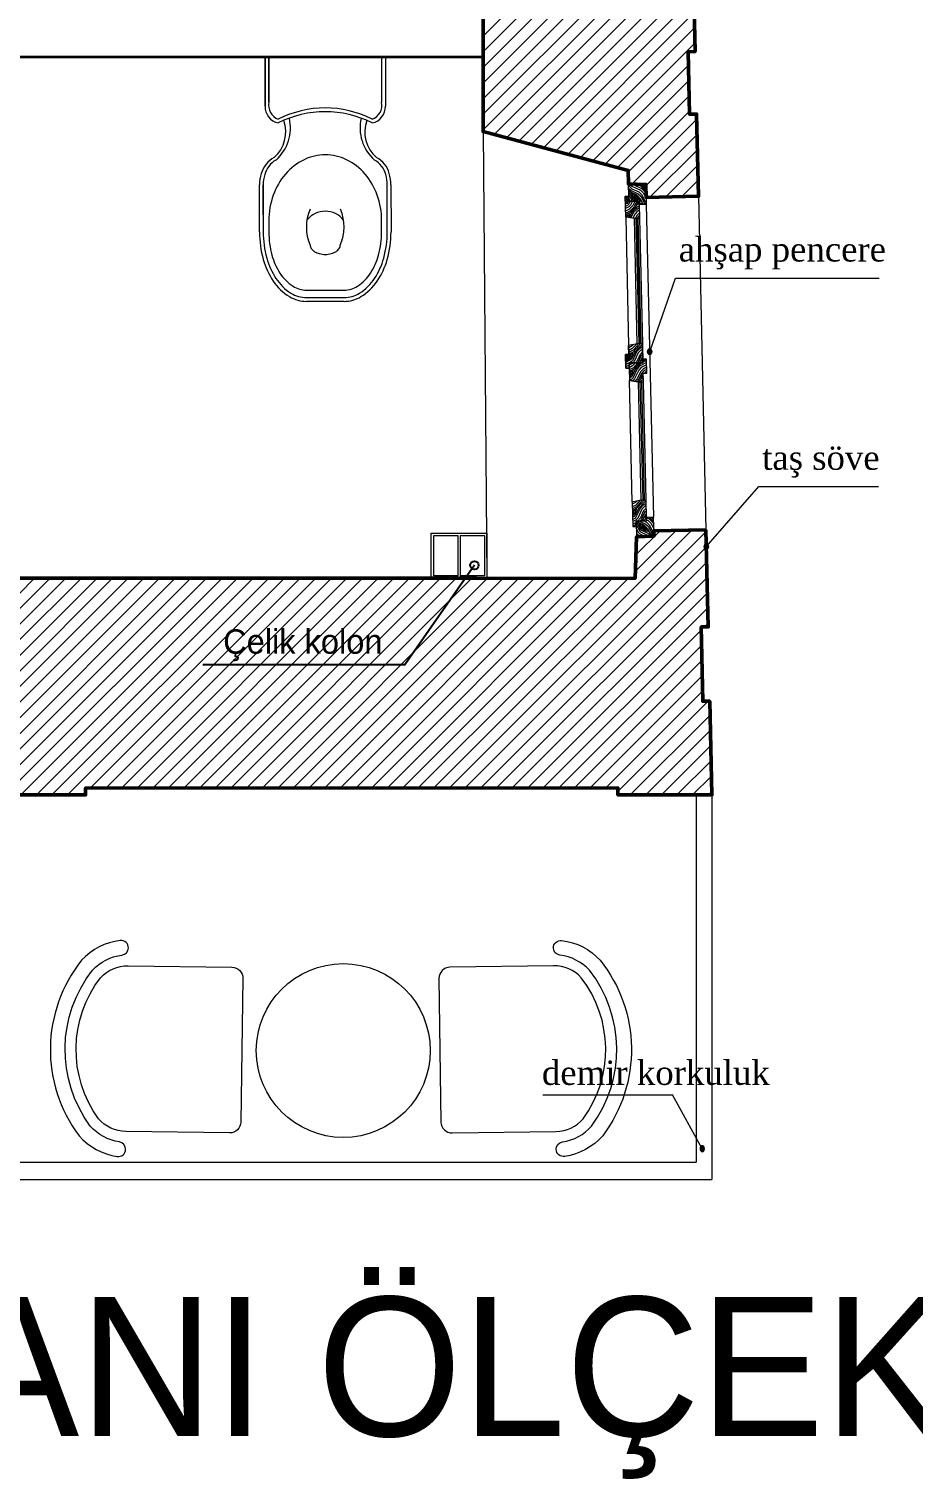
# Model space of a CAD drawing. Header units: millimetres. Extents: x 4980 to 19099, y 3891 to 5773.
# Drawn here: x 13448.1 to 13702.5, y 3911.5 to 4328.4 of the extents above; entities that cross this region are included whole.
import ezdxf

# ---------------------------------------------------------------- set-up
doc = ezdxf.new("R2010")
doc.units = ezdxf.units.MM
for name, color, linetype, lineweight in [('a 0', 252, 'Continuous', 0), ('a 1', 200, 'Continuous', 9), ('a 2', 132, 'Continuous', 20), ('a ahşap tarama', 46, 'Continuous', 0), ('a alçıpan duvar', 162, 'Continuous', 35), ('a donatı ıslak', 52, 'Continuous', 15), ('a duvar', 84, 'Continuous', 50), ('a pencere 0', 252, 'Continuous', 0), ('a pencere cam', 121, 'Continuous', 0), ('a pencere doğrama', 41, 'Continuous', 20), ('no3_duvar tarama', 253, 'Continuous', 9), ('PLAN YAZI', 4, 'Continuous', 9)]:
    doc.layers.add(name, color=color, linetype=linetype, lineweight=lineweight)
doc.layers.add('a yazı', color=30, linetype='Continuous')
doc.layers.add('no3_mermer gorunus on_Stift_Nr__32', color=7, linetype='Continuous', lineweight=20, true_color=0xffc58a)
doc.layers.add('no3_tefris ön ince_Stift_Nr__194', color=7, linetype='Continuous', lineweight=20, true_color=0x3e007e)
doc.styles.get("Standard").update_dxf_attribs({"font": 'stylu.ttf', "height": 10})
pattern_1 = [(271.324762, (17692.732, 11407.016), (5.1142606, -4.8830665), [0.25, -4.75]), (1.324762, (17694.528, 11405.057), (4.8830665, 5.1142606), [0.5, -4.5]), (316.324762, (17694.0048, 11406.045), (4.9986636, 0.115597), [0.3535, -1.0605, 0.3535, -0.707, 2.475, -2.1215678]), (316.324762, (17692.4763, 11407.26), (4.9986636, 0.115597), [0.35355, -0.7071, 0.35355, -5.6568678]), (316.324762, (17693.0166, 11405.522), (4.9986636, 0.115597), [0.35355, -6.7175178]), (316.324762, (17692.7783, 11405.0165), (4.9986636, 0.115597), [0.35355, -6.7175178]), (316.324762, (17693.2608, 11405.778), (4.9986636, 0.115597), [0.35355, -6.7175178]), (316.324762, (17693.505, 11406.0336), (4.9986636, 0.115597), [0.7071, -6.3639678]), (316.324762, (17697.283, 11404.8706), (4.9986636, 0.115597), [0.7071, -6.3639678]), (316.324762, (17693.7433, 11406.5392), (4.9986636, 0.115597), [1.4142, -5.6568678]), (316.324762, (17693.9875, 11406.795), (4.9986636, 0.115597), [1.4142, -5.6568678]), (316.324762, (17695.5622, 11403.5805), (4.9986636, 0.115597), [1.4142, -5.6568678]), (316.324762, (17694.4816, 11407.0564), (4.9986636, 0.115597), [1.06066, -6.0104078]), (316.324762, (17695.2082, 11408.0735), (4.9986636, 0.115597), [1.06066, -6.0104078]), (316.324762, (17694.72, 11407.562), (4.9986636, 0.115597), [1.06066, -6.0104078]), (316.324762, (17696.2947, 11404.3476), (4.9986636, 0.115597), [1.767767, -5.3033008]), (316.324762, (17696.533, 11404.8532), (4.9986636, 0.115597), [1.767767, -5.3033008]), (316.324762, (17695.295, 11404.3245), (4.9986636, 0.115597), [2.4748737, -4.596194]), (297.889814, (17693.2435, 11406.5276), (0.11559703, -4.99866355), [0.559017, -10.6213229]), (297.889814, (17694.7662, 11405.5626), (0.11559703, -4.99866355), [0.559017, -10.6213229]), (297.889814, (17694.2605, 11405.801), (0.11559703, -4.99866355), [0.559017, -10.6213229]), (297.889814, (17692.7378, 11406.766), (0.11559703, -4.99866355), [1.118034, -10.0623059]), (297.889814, (17695.0103, 11405.8183), (0.11559703, -4.99866355), [1.677051, -9.503289]), (297.889814, (17695.2487, 11406.324), (0.11559703, -4.99866355), [2.236068, -8.944272]), (297.889814, (17695.487, 11406.8296), (0.11559703, -4.99866355), [2.236068, -8.944272]), (297.889814, (17696.9693, 11407.614), (0.11559703, -4.99866355), [2.236068, -8.944272]), (297.889814, (17696.4695, 11407.6025), (0.11559703, -4.99866355), [2.795085, -8.3852549]), (297.889814, (17695.9754, 11407.341), (0.11559703, -4.99866355), [2.795085, -8.3852549]), (334.759711, (17694.0164, 11405.5452), (4.99866355, 0.11559702), [0.559017, -10.6213229]), (334.759711, (17693.4992, 11406.2835), (4.99866355, 0.11559702), [0.559017, -10.6213229]), (334.759711, (17692.732, 11407.016), (4.99866355, 0.11559702), [1.118034, -10.0623059]), (334.759711, (17693.5165, 11405.5337), (4.99866355, 0.11559702), [1.118034, -10.0623059]), (334.759711, (17692.4705, 11407.51), (4.99866355, 0.11559702), [1.677051, -9.503289]), (334.759711, (17692.459, 11408.01), (4.99866355, 0.11559702), [2.236068, -8.944272]), (334.759711, (17692.813, 11403.5169), (4.99866355, 0.11559702), [2.236068, -8.944272]), (334.759711, (17693.2724, 11405.278), (4.99866355, 0.11559702), [2.236068, -8.944272]), (334.759711, (17692.7956, 11404.2667), (4.99866355, 0.11559702), [2.795085, -8.3852549]), (334.759711, (17693.034, 11404.7723), (4.99866355, 0.11559702), [2.795085, -8.3852549])]
pattern_2 = [(271.319266, (926.658, 14070.329), (-4.883557, -5.1137922), [0.25, -4.75]), (181.319266, (924.9547, 14068.2894), (-5.1137922, 4.883557), [0.5, -4.5]), (226.319266, (925.4316, 14069.3007), (-4.9986746, -0.11511755), [0.3535, -1.0605, 0.3535, -0.707, 2.475, -2.1215678]), (226.319266, (926.9024, 14070.585), (-4.9986746, -0.11511755), [0.35355, -0.7071, 0.35355, -5.6568678]), (226.319266, (926.443, 14068.824), (-4.9986746, -0.11511755), [0.35355, -6.7175178]), (226.319266, (926.7043, 14068.3297), (-4.9986746, -0.11511755), [0.35355, -6.7175178]), (226.319266, (926.187, 14069.068), (-4.9986746, -0.11511755), [0.35355, -6.7175178]), (226.319266, (925.9315, 14069.3122), (-4.9986746, -0.11511755), [0.7071, -6.3639678]), (226.319266, (922.2112, 14067.9762), (-4.9986746, -0.11511755), [0.7071, -6.3639678]), (226.319266, (925.67, 14069.8063), (-4.9986746, -0.11511755), [1.4142, -5.6568678]), (226.319266, (925.4143, 14070.0505), (-4.9986746, -0.11511755), [1.4142, -5.6568678]), (226.319266, (923.9895, 14066.7668), (-4.9986746, -0.11511755), [1.4142, -5.6568678]), (226.319266, (924.9087, 14070.289), (-4.9986746, -0.11511755), [1.06066, -6.0104078]), (226.319266, (924.136, 14071.2714), (-4.9986746, -0.11511755), [1.06066, -6.0104078]), (226.319266, (924.6472, 14070.783), (-4.9986746, -0.11511755), [1.06066, -6.0104078]), (226.319266, (923.2225, 14067.4994), (-4.9986746, -0.11511755), [1.767767, -5.3033008]), (226.319266, (922.961, 14067.9935), (-4.9986746, -0.11511755), [1.767767, -5.3033008]), (226.319266, (924.2222, 14067.5224), (-4.9986746, -0.11511755), [2.4748737, -4.596194]), (244.754215, (926.1699, 14069.8178), (0.11511754, -4.99867462), [0.559017, -10.6213229]), (244.754215, (924.6933, 14068.7836), (0.11511754, -4.99867462), [0.559017, -10.6213229]), (244.754215, (925.1874, 14069.045), (0.11511754, -4.99867462), [0.559017, -10.6213229]), (244.754215, (926.664, 14070.0793), (0.11511754, -4.99867462), [1.118034, -10.0623059]), (244.754215, (924.4376, 14069.0277), (0.11511754, -4.99867462), [1.677051, -9.5032889]), (244.754215, (924.1762, 14069.5218), (0.11511754, -4.99867462), [2.236068, -8.9442719]), (244.754215, (923.9147, 14070.016), (0.11511754, -4.99867462), [2.236068, -8.9442719]), (244.754215, (922.3978, 14070.7312), (0.11511754, -4.99867462), [2.236068, -8.9442719]), (244.754215, (922.8977, 14070.7427), (0.11511754, -4.99867462), [2.795085, -8.3852549]), (244.754215, (923.4033, 14070.5043), (0.11511754, -4.99867462), [2.795085, -8.3852549]), (207.884318, (925.443, 14068.8008), (-4.99867462, -0.11511755), [0.559017, -10.6213229]), (207.884318, (925.9257, 14069.5621), (-4.99867462, -0.11511755), [0.559017, -10.6213229]), (207.884318, (926.6582, 14070.3292), (-4.99867462, -0.11511755), [1.118034, -10.0623059]), (207.884318, (925.943, 14068.8123), (-4.99867462, -0.11511755), [1.118034, -10.0623059]), (207.884318, (926.8967, 14070.8348), (-4.99867462, -0.11511755), [1.677051, -9.5032889]), (207.884318, (926.8851, 14071.3347), (-4.99867462, -0.11511755), [2.236068, -8.9442719]), (207.884318, (926.7388, 14066.8301), (-4.99867462, -0.11511755), [2.236068, -8.9442719]), (207.884318, (926.1987, 14068.5682), (-4.99867462, -0.11511755), [2.236068, -8.9442719]), (207.884318, (926.7215, 14067.58), (-4.99867462, -0.11511755), [2.795085, -8.3852549]), (207.884318, (926.46, 14068.074), (-4.99867462, -0.11511755), [2.795085, -8.3852549])]

# ---------------------------------------------------------------- blocks, each defined once
blk = doc.blocks.new('4535353')
at = {"color": 5}
for p, q in [((9628.58, 2179.4), (9628.58, 2167.8)), ((9629.28, 2179.4), (9629.28, 2167.8))]:
    blk.add_line(p, q, dxfattribs=at)
blk.add_lwpolyline([(9620.93, 2180.1), (9636.93, 2180.1), (9636.93, 2167.1), (9620.93, 2167.1), (9620.93, 2180.1)], close=True, dxfattribs=at)
for points in [[(9628.58, 2167.8), (9621.63, 2167.8), (9621.63, 2179.4), (9628.58, 2179.4)], [(9629.28, 2179.4), (9636.23, 2179.4), (9636.23, 2167.8), (9629.28, 2167.8)]]:
    blk.add_lwpolyline(points, dxfattribs=at)
blk = doc.blocks.new('rgthht')
at = {"layer": 'PLAN YAZI'}
h = blk.add_hatch(color=256, dxfattribs=at)
h.dxf.hatch_style = 1
edge = h.paths.add_edge_path()
edge.add_ellipse((-69948.16, -26867.19), major_axis=(0.021, 0.888), ratio=0.6911, start_angle=0, end_angle=360, ccw=False)
for p in [(-69993.98, -26851.71), (-69948.16, -26867.19)]:
    blk.add_line(p, (-69956.68, -26851.7), dxfattribs=at)
at = {"layer": 'PLAN YAZI', "extrusion": (0, 0, -1)}
blk.add_ellipse((-69948.16, -26867.19), major_axis=(0, 0.888), ratio=0.6911, start_param=4.712389, end_param=10.995574, dxfattribs=at)
at = {"layer": 'PLAN YAZI', "insert": (-69994.23, -26841.82), "char_height": 7, "width": 63.3955, "attachment_point": 1}
blk.add_mtext('{\\fTimes New Roman|b0|i0|c162|p18;demir korkuluk}', dxfattribs=at)
blk = doc.blocks.new('asdsdzfsd')
at = {"layer": 'a ahşap tarama', "lineweight": 5}
h = blk.add_hatch(dxfattribs=at)
h.set_pattern_fill('WOODFACE', color=256, scale=5, angle=271.3248, style=0, pattern_type=2)
h.set_pattern_definition(pattern_1)
h.paths.add_polyline_path([(9021.99, 2169.43), (9022.04, 2167.43), (9020.03, 2167.38), (9020.01, 2168.38), (9017.01, 2168.31), (9016.98, 2169.81), (9016.9, 2173.32), (9021.91, 2173.18)])
h = blk.add_hatch(dxfattribs=at)
h.set_pattern_fill('WOODFACE', color=256, scale=5, angle=271.3193, style=0, pattern_type=2)
h.set_pattern_definition(pattern_2)
h.paths.add_polyline_path([(9020.13, 2163.38), (9018.63, 2163.35), (9016.12, 2163.79), (9015.98, 2169.79), (9016.98, 2169.81), (9017.01, 2168.31), (9020.01, 2168.38), (9020.03, 2167.38)])
h = blk.add_hatch(dxfattribs=at)
h.set_pattern_fill('WOODFACE', color=256, scale=5, angle=271.3193, style=0, pattern_type=2)
h.set_pattern_definition(pattern_2)
h.paths.add_polyline_path([(9020.96, 2127.39), (9019.46, 2127.36), (9016.97, 2126.8), (9017.03, 2124.3), (9016.03, 2124.28), (9016.12, 2120.28), (9017.12, 2120.3), (9017.09, 2121.8), (9020.67, 2121.88), (9021.09, 2121.89), (9020.97, 2127.19)])
h = blk.add_hatch(dxfattribs=at)
h.set_pattern_fill('WOODFACE', color=256, scale=5, angle=271.3193, style=0, pattern_type=2)
h.set_pattern_definition(pattern_2)
h.paths.add_polyline_path([(9017.21, 2116.8), (9019.72, 2116.36), (9021.22, 2116.4), (9021.16, 2118.9), (9022.16, 2118.92), (9022.07, 2122.92), (9021.07, 2122.89), (9021.09, 2121.89), (9017.51, 2121.81), (9017.09, 2121.8)])
h = blk.add_hatch(dxfattribs=at)
h.set_pattern_fill('WOODFACE', color=256, scale=5, angle=271.3193, style=0, pattern_type=2)
h.set_pattern_definition(pattern_2)
edge = h.paths.add_edge_path()
edge.add_line((9022, 2082.41), (9020.5, 2082.37))
edge.add_line((9020.5, 2082.37), (9018.01, 2081.81))
edge.add_line((9018.01, 2081.81), (9018.17, 2074.82))
edge.add_line((9018.17, 2074.82), (9019.16, 2074.84))
edge.add_line((9019.16, 2074.84), (9019.13, 2076.34))
edge.add_line((9019.13, 2076.34), (9022.13, 2076.41))
edge.add_line((9022.13, 2076.41), (9022.1, 2077.41))
edge.add_line((9022.1, 2077.41), (9022, 2082.41))
h = blk.add_hatch(dxfattribs=at)
h.set_pattern_fill('WOODFACE', color=256, scale=5, angle=271.3248, style=0, pattern_type=2)
h.set_pattern_definition(pattern_1)
h.paths.add_polyline_path([(9024.18, 2074.45), (9024.11, 2077.45), (9022.1, 2077.41), (9022.13, 2076.41), (9019.13, 2076.34), (9019.24, 2071.85), (9024.27, 2072.04)])
at = {"layer": 'a pencere cam', "lineweight": 5}
for points in [[(9019.13, 2163.36), (9019.96, 2127.37), (9020.46, 2127.38), (9019.63, 2163.37)], [(9020.22, 2116.37), (9021, 2082.38), (9021.5, 2082.39), (9020.72, 2116.38)]]:
    blk.add_hatch(color=256, dxfattribs=at).paths.add_polyline_path(points)
at = {"layer": 'no3_duvar tarama'}
h = blk.add_hatch(dxfattribs=at)
h.set_pattern_fill('ANSI31', color=256, style=0)
h.set_pattern_definition([(45, (-467.3525, 13840.0737), (-2.245064, 2.245064), [])])
h.paths.add_polyline_path([(8975.12, 2215.53), (8975.12, 2225.77), (9014.31, 2232.03), (9015.58, 2233.98), (9020.58, 2234.17), (9020.52, 2236.03), (9035.49, 2236.37), (9036.05, 2211.37), (9034.05, 2211.33), (9034.46, 2193.33), (9036.5, 2193.38), (9037.07, 2169.77), (9021.99, 2169.43), (9021.91, 2173.18), (9016.9, 2173.32), (9016.87, 2177.21), (8975.12, 2188.33)])
h = blk.add_hatch(dxfattribs=at)
h.set_pattern_fill('ANSI31', color=256, style=0)
h.set_pattern_definition([(45, (-467.3525, 13840.0737), (-2.245064, 2.245064), [])])
h.paths.add_polyline_path([(9039.18, 2073.88), (9039.83, 2045.94), (9037.83, 2045.9), (9038.27, 2024.56), (9040.27, 2024.56), (9040.88, 1997.61), (9013.88, 1997.61), (9013.88, 1999.61), (8860.88, 1999.59), (8860.88, 1997.59), (8835.88, 1997.59), (8835.88, 2013.58), (8839.89, 2013.58), (8839.89, 2018.58), (8840.46, 2019.27), (8841.92, 2059.93), (8854.19, 2059.93), (8912.66, 2059.92), (8945.15, 2059.91), (8973.32, 2059.9), (9018.82, 2059.89), (9019.24, 2071.85), (9024.27, 2072.03), (9024.22, 2073.54)])
at = {"layer": 'PLAN YAZI'}
h = blk.add_hatch(color=256, dxfattribs=at)
h.dxf.hatch_style = 1
edge = h.paths.add_edge_path()
edge.add_ellipse((9023.01, 2125.04), major_axis=(-0.021, 0.888), ratio=0.6911, start_angle=0, end_angle=360)
h = blk.add_hatch(color=256, dxfattribs=at)
h.dxf.hatch_style = 1
edge = h.paths.add_edge_path()
edge.add_ellipse((9039.29, 2068.96), major_axis=(-0.021, 0.888), ratio=0.6911, start_angle=0, end_angle=360)
at = {"layer": 'a 1'}
for p, q in [((6206.79, 1892.05), (9036.37, 1892.05)), ((6203.37, 1887.06), (9040.88, 1887.06))]:
    blk.add_line(p, q, dxfattribs=at)
for points in [[(9036.37, 1997.61), (9036.37, 1892.05)], [(9040.88, 1997.61), (9040.88, 1887.06)]]:
    blk.add_lwpolyline(points, dxfattribs=at)
at = {"layer": 'a 2'}
for points in [[(8975.12, 2188.33), (8976.23, 2059.9)], [(9037.07, 2169.77), (9039.18, 2073.88)]]:
    blk.add_lwpolyline(points, dxfattribs=at)
at = {"layer": 'a alçıpan duvar'}
blk.add_lwpolyline([(8975.12, 2209.73), (8841.92, 2209.73)], dxfattribs=at)
at = {"layer": 'a donatı ıslak'}
for p, q in [((8912.49, 2209.73), (8947.05, 2209.73)), ((8912.49, 2195.69), (8912.49, 2209.73)), ((8912.49, 2209.73), (8912.49, 2195.24)), ((8913.57, 2196.77), (8913.57, 2209.73)), ((8913.57, 2209.73), (8913.57, 2196.77)), ((8945.97, 2209.73), (8945.97, 2196.77)), ((8947.05, 2209.73), (8947.05, 2195.69)), ((8910.87, 2159.51), (8910.87, 2173.01)), ((8911.95, 2164.37), (8911.95, 2173.01)), ((8911.95, 2173.01), (8911.95, 2164.37)), ((8947.59, 2164.37), (8947.59, 2173.01)), ((8948.66, 2173.01), (8948.67, 2159.51)), ((8911.95, 2164.37), (8911.95, 2159.51)), ((8947.59, 2159.51), (8947.59, 2164.37)), ((8913.57, 2162.75), (8913.57, 2159.51)), ((8945.97, 2159.51), (8945.97, 2162.75)), ((8924.37, 2142.77), (8929.77, 2142.77)), ((8924.37, 2140.61), (8929.77, 2140.61)), ((8929.77, 2139.53), (8924.37, 2139.53)), ((8929.77, 2142.77), (8935.17, 2142.77)), ((8929.77, 2140.61), (8935.17, 2140.61)), ((8935.17, 2139.53), (8929.77, 2139.53))]:
    blk.add_line(p, q, dxfattribs=at)
for centre, radius, start, end in [((8917.21, 2195.46), 4.73, 177.2737, 258.4763), ((8917.21, 2195.46), 4.73, 177.2737, 258.4763), ((8917.77, 2195.93), 4.29, 168.6901, 249.4191), ((8929.77, 2165.4), 29.75, 63.0085, 116.9915), ((8929.77, 2164.32), 29.75, 63.0085, 116.9915), ((8941.76, 2195.93), 4.29, 290.5809, 11.3099), ((8942.32, 2195.46), 4.73, 281.5237, 2.7263), ((8908.6, 2188.23), 9.8, 311.1963, 19.8721), ((8907.44, 2189.4), 12.33, 311.5047, 13.2365), ((8952.09, 2189.4), 12.33, 166.7635, 228.4953), ((8950.93, 2188.23), 9.8, 160.1279, 228.8037), ((8918.21, 2174.75), 6.88, 117.3045, 142.3532), ((8929.77, 2167.7), 13.95, 90, 115.7921), ((8929.77, 2167.7), 13.95, 64.2079, 90), ((8941.32, 2174.75), 6.88, 37.6468, 62.6955), ((8919.57, 2173.69), 8.6, 142.3533, 162.2799), ((8919.96, 2173.76), 7.91, 144.4624, 163.5182), ((8918.36, 2174.9), 5.94, 117.6203, 144.4623), ((8930.92, 2165.3), 16.61, 115.7921, 139.3987), ((8928.61, 2165.3), 16.61, 40.6013, 64.2079), ((8941.17, 2174.9), 5.94, 35.5377, 62.3798), ((8939.57, 2173.76), 7.91, 16.4818, 35.5376), ((8943.32, 2175.46), 4.9, 10.0088, 45.358), ((8921.73, 2173.01), 10.86, 162.2686, 179.9832), ((8921.76, 2173.01), 10.89, 179.9977, 180.0023), ((8921.76, 2173.01), 10.89, 179.9977, 180.0023), ((8922.49, 2173.01), 10.55, 163.5183, 180), ((8922.49, 2173.01), 10.55, 180, 180.0047), ((8922.49, 2173.01), 10.55, 180, 180.0047), ((8932.73, 2163.76), 18.99, 139.3988, 160.453), ((8926.8, 2163.76), 18.99, 19.547, 40.6012), ((8937.04, 2173.01), 10.55, 0, 16.4817), ((8937.04, 2173.01), 10.55, 359.9953, 0), ((8937.81, 2173.01), 10.85, 360, 17.7201), ((8937.81, 2173.01), 10.85, 359.9954, 0), ((8935.56, 2162.75), 22, 160.4531, 180), ((8923.97, 2162.75), 22, 360, 19.5469), ((8936.81, 2160.88), 12.48, 155.764, 204.3751), ((8936.81, 2160.88), 12.48, 155.764, 204.3751), ((8929.77, 2158.7), 6.75, 38.6691, 141.3309), ((8922.72, 2160.88), 12.48, 335.6249, 24.236), ((8935.56, 2162.75), 22, 180, 180.3875), ((8923.97, 2162.75), 22, 359.6125, 0), ((8940.33, 2159.51), 29.47, 180, 195.6355), ((8940.61, 2159.51), 28.66, 180, 195.2269), ((8939.42, 2159.51), 25.86, 180, 194.9618), ((8927.18, 2155.73), 1.73, 180, 213.534), ((8932.35, 2155.73), 1.73, 326.4659, 359.9999), ((8920.11, 2159.51), 25.86, 345.0382, 360), ((8918.92, 2159.51), 28.66, 344.7731, 0), ((8919.2, 2159.51), 29.47, 344.3644, 360), ((8932.47, 2157.31), 21.31, 195.6355, 214.046), ((8932.61, 2157.33), 20.37, 195.2269, 213.3106), ((8932, 2157.53), 18.18, 194.9618, 212.8286), ((8928.42, 2156.55), 3.22, 213.5341, 237.9946), ((8929.23, 2157.85), 4.75, 237.9946, 255.4857), ((8929.77, 2159.92), 6.89, 255.4858, 270), ((8929.77, 2159.92), 6.89, 270, 284.5142), ((8930.3, 2157.85), 4.75, 284.5143, 302.0054), ((8931.11, 2156.55), 3.22, 302.0054, 326.4659), ((8927.53, 2157.53), 18.18, 327.1714, 345.0382), ((8926.92, 2157.33), 20.37, 326.6894, 344.7731), ((8927.06, 2157.31), 21.31, 325.954, 344.3645), ((8927.31, 2154.5), 12.6, 212.8285, 237.2983), ((8932.22, 2154.5), 12.6, 302.7017, 327.1715), ((8927.5, 2153.95), 15.31, 214.0459, 238.4902), ((8927.55, 2154.01), 14.32, 213.3106, 237.7758), ((8924.37, 2149.91), 7.14, 237.2982, 270.0001), ((8935.17, 2149.91), 7.14, 269.9999, 302.7018), ((8931.98, 2154.01), 14.32, 302.2242, 326.6894), ((8932.03, 2153.95), 15.31, 301.5098, 325.9541), ((8924.37, 2148.83), 9.3, 238.4902, 270), ((8924.37, 2148.96), 8.35, 237.7757, 270), ((8935.17, 2148.96), 8.35, 270, 302.2243), ((8935.17, 2148.83), 9.3, 270, 301.5098)]:
    blk.add_arc(centre, radius, start, end, dxfattribs=at)
at = {"layer": 'a duvar'}
for points in [[(8975.12, 2215.53), (8975.12, 2225.77), (9014.31, 2232.03), (9015.58, 2233.98), (9020.58, 2234.17), (9020.52, 2236.03), (9035.49, 2236.37), (9036.05, 2211.37), (9034.05, 2211.33), (9034.46, 2193.33), (9036.5, 2193.38), (9037.07, 2169.77), (9021.99, 2169.43), (9021.91, 2173.18), (9016.9, 2173.32), (9016.87, 2177.21), (8975.12, 2188.33), (8975.12, 2215.53)], [(9039.18, 2073.88), (9039.83, 2045.94), (9037.83, 2045.9), (9038.27, 2024.56), (9040.27, 2024.56), (9040.88, 1997.61), (9013.88, 1997.61), (9013.88, 1999.61), (8860.88, 1999.59), (8860.88, 1997.59), (8835.88, 1997.59)], [(8841.92, 2059.93), (8854.19, 2059.93), (8912.66, 2059.92), (8945.15, 2059.91), (8973.32, 2059.9), (9018.82, 2059.89), (9019.24, 2071.85), (9024.27, 2072.03), (9024.22, 2073.54), (9039.18, 2073.88)]]:
    blk.add_lwpolyline(points, dxfattribs=at)
at = {"layer": 'a pencere 0'}
for points in [[(9022.04, 2167.43), (9024.1, 2077.45)], [(9016.12, 2163.79), (9016.97, 2126.8)], [(9019.46, 2127.36), (9018.63, 2163.35)], [(9020.13, 2163.38), (9020.96, 2127.39)], [(9018.01, 2081.81), (9017.21, 2116.8)], [(9019.72, 2116.36), (9020.5, 2082.37)], [(9022, 2082.41), (9021.22, 2116.4)]]:
    blk.add_lwpolyline(points, dxfattribs=at)
at = {"layer": 'a pencere cam', "lineweight": 5}
for p, q in [((9017.02, 2168.31), (9020.02, 2168.38)), ((9019.63, 2163.37), (9020.46, 2127.38)), ((9021.5, 2082.39), (9020.72, 2116.38))]:
    blk.add_line(p, q, dxfattribs=at)
for points in [[(9019.13, 2163.36), (9019.96, 2127.37), (9020.46, 2127.38), (9019.63, 2163.37)], [(9020.22, 2116.37), (9021, 2082.38), (9021.5, 2082.39), (9020.72, 2116.38)]]:
    blk.add_lwpolyline(points, close=True, dxfattribs=at)
for points in [[(9019.96, 2127.37), (9019.13, 2163.36)], [(9020.22, 2116.37), (9021, 2082.38)]]:
    blk.add_lwpolyline(points, dxfattribs=at)
at = {"layer": 'a pencere doğrama'}
for p, q in [((9016.9, 2173.32), (9016.87, 2177.21)), ((9036.99, 2169.77), (9022, 2169.43)), ((9022, 2169.43), (9022.04, 2167.43)), ((9022.04, 2167.43), (9020.04, 2167.38)), ((9019.46, 2127.36), (9016.97, 2126.8)), ((9017.03, 2124.3), (9016.97, 2126.8)), ((9019.96, 2127.37), (9019.46, 2127.36)), ((9020.46, 2127.38), (9020.96, 2127.39)), ((9020.96, 2127.39), (9021.09, 2121.89)), ((9016.03, 2124.28), (9017.03, 2124.3)), ((9016.12, 2120.28), (9016.03, 2124.28)), ((9022.07, 2122.92), (9021.07, 2122.89)), ((9022.16, 2118.92), (9022.07, 2122.92)), ((9017.12, 2120.3), (9016.12, 2120.28)), ((9021.09, 2121.89), (9017.09, 2121.8)), ((9021.09, 2121.89), (9017.09, 2121.8)), ((9017.09, 2121.8), (9017.12, 2120.3)), ((9017.12, 2120.3), (9017.21, 2116.8)), ((9021.16, 2118.9), (9022.16, 2118.92)), ((9021.22, 2116.4), (9021.16, 2118.9)), ((9019.72, 2116.36), (9017.21, 2116.8)), ((9020.22, 2116.37), (9019.72, 2116.36)), ((9020.72, 2116.38), (9021.22, 2116.4)), ((9020.5, 2082.37), (9018.01, 2081.81)), ((9021, 2082.38), (9020.5, 2082.37)), ((9022, 2082.41), (9021, 2082.38)), ((9022.1, 2077.41), (9022, 2082.41)), ((9022.13, 2076.41), (9019.13, 2076.34)), ((9022.1, 2077.41), (9022.13, 2076.41))]:
    blk.add_line(p, q, dxfattribs=at)
for points in [[(9021.99, 2169.43), (9022.04, 2167.43), (9020.03, 2167.38), (9020.01, 2168.38), (9017.01, 2168.31), (9016.98, 2169.81), (9016.9, 2173.32), (9021.91, 2173.18), (9021.99, 2169.43)], [(9020.13, 2163.38), (9018.63, 2163.35), (9016.12, 2163.79), (9015.98, 2169.79), (9016.98, 2169.81), (9017.01, 2168.31), (9020.01, 2168.38), (9020.03, 2167.38), (9020.13, 2163.38)], [(9016.12, 2163.79), (9015.98, 2169.79), (9016.98, 2169.81), (9017.02, 2168.31)], [(9020.96, 2127.39), (9019.46, 2127.36), (9016.97, 2126.8), (9017.03, 2124.3), (9016.03, 2124.28), (9016.12, 2120.28), (9017.12, 2120.3), (9017.09, 2121.8), (9020.67, 2121.88), (9021.09, 2121.89), (9020.97, 2127.19), (9020.96, 2127.39)], [(9017.21, 2116.8), (9019.72, 2116.36), (9021.22, 2116.4), (9021.16, 2118.9), (9022.16, 2118.92), (9022.07, 2122.92), (9021.07, 2122.89), (9021.09, 2121.89), (9017.51, 2121.81), (9017.09, 2121.8), (9017.21, 2116.8), (9017.21, 2116.8)], [(9022, 2082.41), (9020.5, 2082.37), (9018.01, 2081.81), (9018.17, 2074.82), (9019.16, 2074.84), (9019.13, 2076.34), (9022.13, 2076.41), (9022.1, 2077.41), (9022, 2082.41)], [(9018.01, 2081.81), (9018.16, 2074.82), (9019.16, 2074.84), (9019.13, 2076.34)], [(9024.18, 2074.45), (9024.11, 2077.45), (9022.1, 2077.41), (9022.13, 2076.41), (9019.13, 2076.34), (9019.24, 2071.85), (9024.27, 2072.04), (9024.18, 2074.45)]]:
    blk.add_lwpolyline(points, dxfattribs=at)
at = {"layer": 'a yazı'}
blk.add_lwpolyline([(8972.64, 2063.66), (8952.6, 2035.01), (8894.54, 2035.01)], dxfattribs=at)
blk.add_circle((8972.64, 2063.66), 1.19, dxfattribs=at)
at = {"layer": 'PLAN YAZI'}
for p, q in [((9023.01, 2125.04), (9030.4, 2146.21)), ((9030.4, 2146.21), (9089, 2146.21)), ((9039.29, 2068.96), (9054.38, 2086.32)), ((9054.38, 2086.32), (9088.79, 2086.32))]:
    blk.add_line(p, q, dxfattribs=at)
for centre in [(9023.01, 2125.04), (9039.29, 2068.96)]:
    blk.add_ellipse(centre, major_axis=(0, 0.888), ratio=0.6911, start_param=4.712389, end_param=10.995574, dxfattribs=at)
at = {"rotation": 359.9863374202046}
blk.add_blockref('4535353', (-661.22, -104.91), dxfattribs=at)
at = {"layer": 'a 0'}
blk.add_blockref('rgthht', (78986.27, 28763.05), dxfattribs=at)
at = {"layer": 'a yazı', "insert": (8900.42, 2045.22), "char_height": 13, "width": 111.9385, "attachment_point": 1}
blk.add_mtext('{\\H0.53846x;Çelik kolon}', dxfattribs=at)
at = {"layer": 'PLAN YAZI', "char_height": 7, "width": 63.3955, "attachment_point": 1}
for s, insert in [('{\\fTimes New Roman|b0|i0|c162|p18;ahşap pencere}', (9031.36, 2157.99)), ('{\\fTimes New Roman|b0|i0|c162|p18;taş söve }', (9055.34, 2098.1))]:
    blk.add_mtext(s, dxfattribs=dict(at, insert=insert))
blk = doc.blocks.new('S2')
at = {"layer": 'no3_tefris ön ince_Stift_Nr__194', "linetype": 'Continuous', "flags": 128}
for points in [[(-366.36, 3123.35, 0.178701), (-357.54, 3126.97, 0.336852), (-353.17, 3171.56, 0.178701), (-361.12, 3176.83, -0.375565), (-362.74, 3179.09, -0.453948), (-360.15, 3180.95, -0.178701), (-349.76, 3174.06, -0.3419), (-354.67, 3123.85, -0.178701), (-366.2, 3119.12, -0.453948), (-368.39, 3121.44, -0.375565)], [(-363.24, 3173.97), (-392.93, 3176.87, 0.414214), (-396.4, 3174.02), (-400.42, 3132.94, 0.414214), (-397.57, 3129.47), (-367.88, 3126.56, 0.213422), (-359.69, 3129.31, 0.332144), (-355.73, 3169.69, 0.213422)]]:
    blk.add_lwpolyline(points, format="xyb", close=True, dxfattribs=at)

msp = doc.modelspace()

# ---------------------------------------------------------------- linework, layer by layer
at = {"layer": 'no3_mermer gorunus on_Stift_Nr__32', "linetype": 'Continuous'}
msp.add_circle((13538.41, 4034.66), 25, dxfattribs=at)

# ---------------------------------------------------------------- block references
at = {"layer": 'no3_duvar tarama'}
msp.add_blockref('asdsdzfsd', (4603.48, 2110.55), dxfattribs=at)
at = {"layer": 'no3_duvar tarama', "xscale": -1, "rotation": 353.600964917921}
msp.add_blockref('S2', (12761.88, 945.31), dxfattribs=at)
at = {"layer": 'no3_duvar tarama', "rotation": 6.399035082078977}
msp.add_blockref('S2', (14313.61, 945.31), dxfattribs=at)

# ---------------------------------------------------------------- texts
at = {"layer": 'PLAN YAZI', "insert": (13031.56, 3963.78), "char_height": 40, "width": 880.5006, "attachment_point": 1}
msp.add_mtext('BİRİNCİ KAT PLANI ÖLÇEK: 1/50', dxfattribs=at)

doc.saveas('drawing.dxf')
